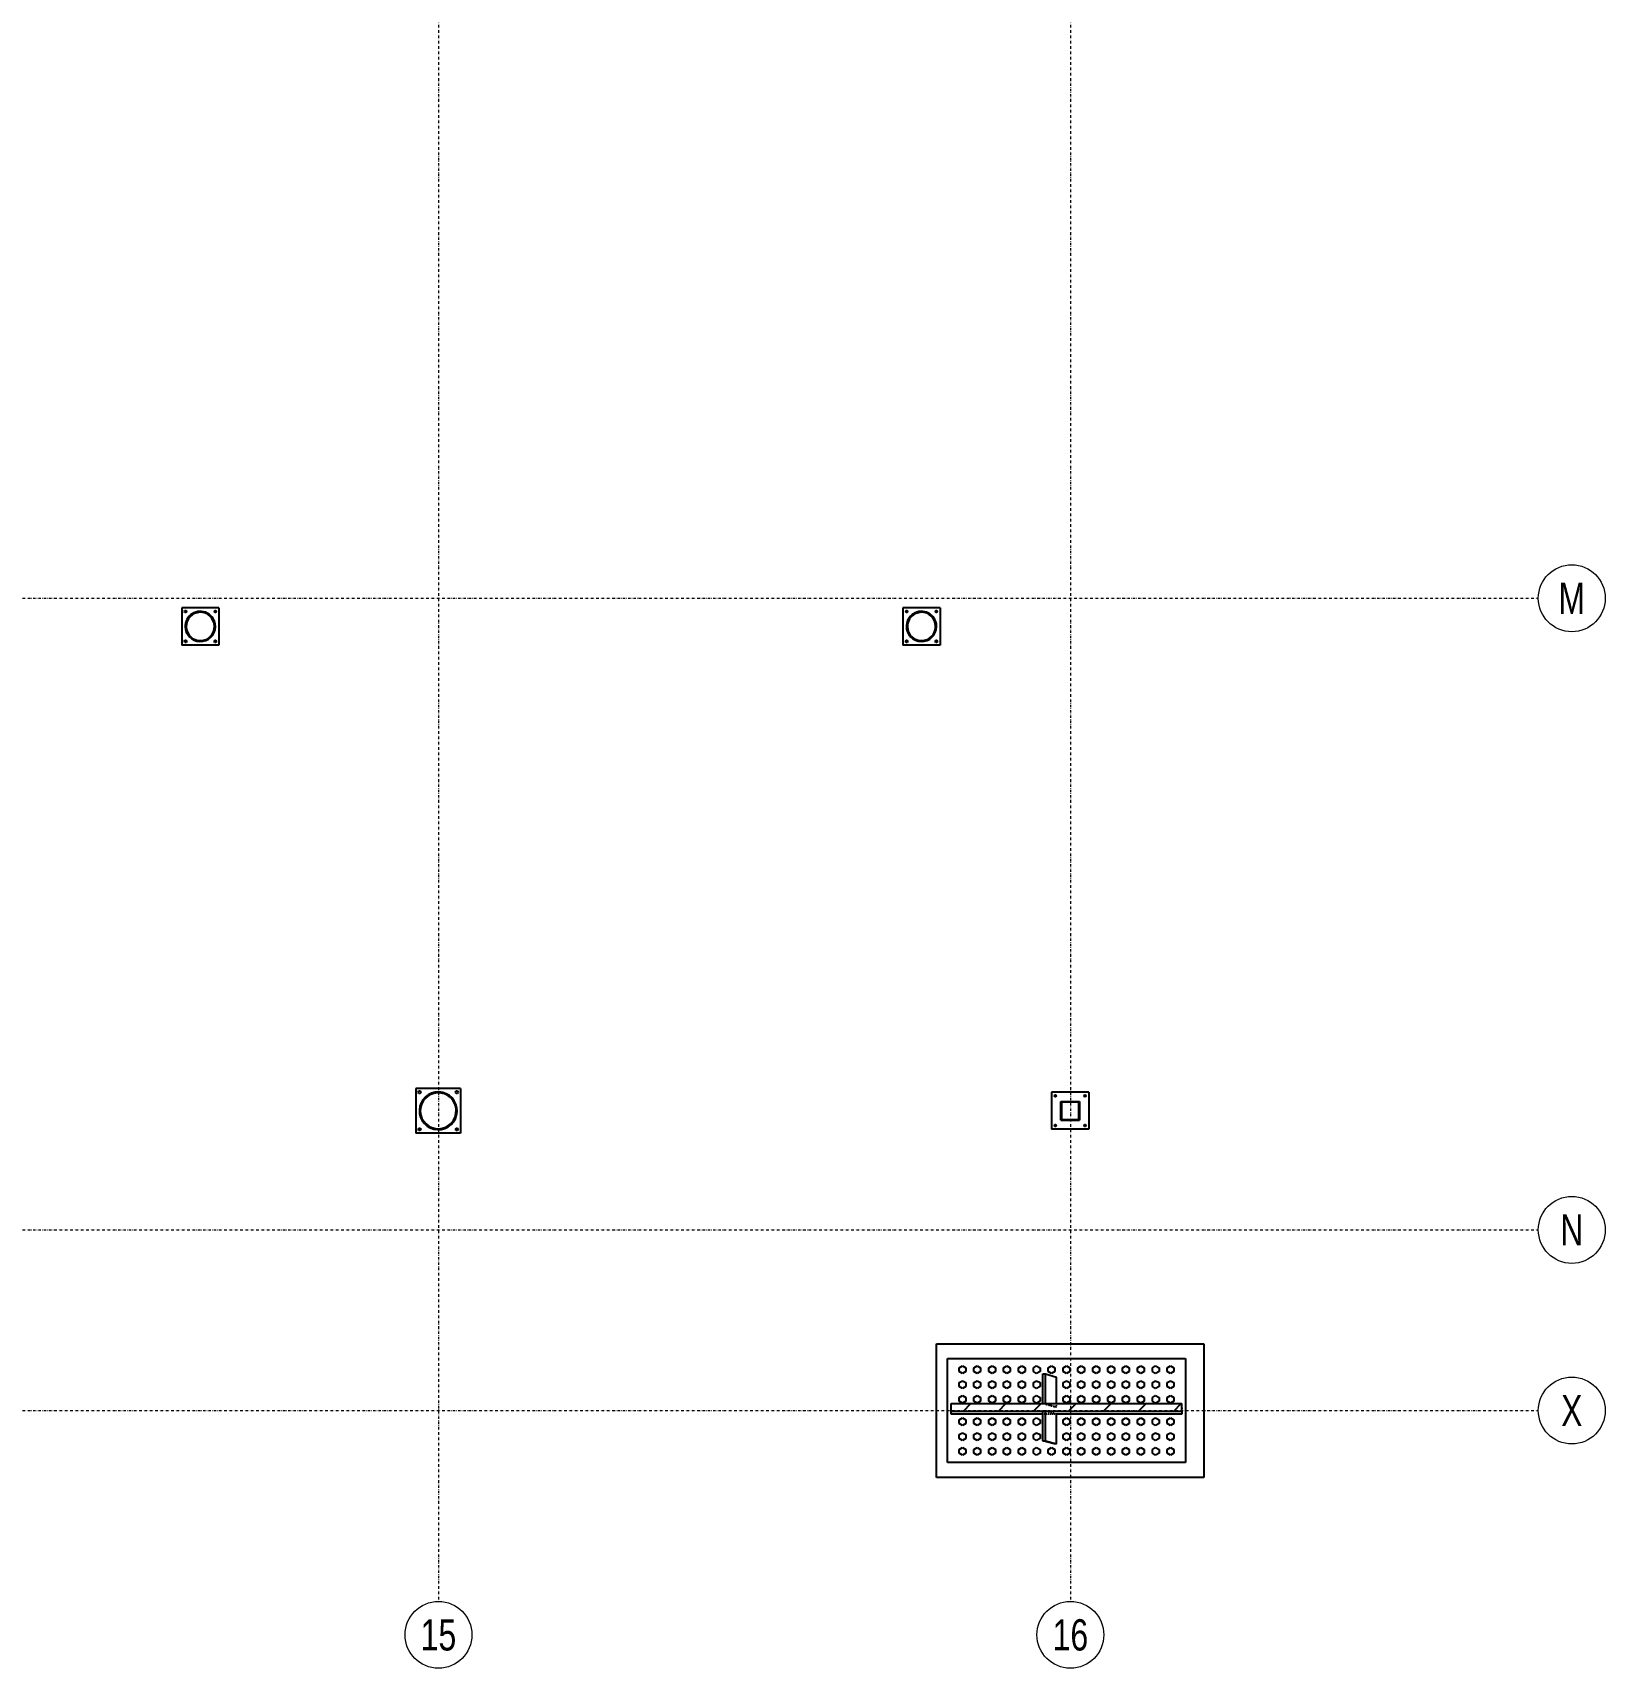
# Model space of a CAD drawing. Header units: millimetres. Extents: x 1541 to 289025, y -12015 to 47026.
# Drawn here: x 136702 to 138235, y -11969 to -10374 of the extents above; entities that cross this region are included whole.
import ezdxf
from ezdxf.enums import TextEntityAlignment as Align

# ---------------------------------------------------------------- set-up
doc = ezdxf.new("R2010")
doc.units = ezdxf.units.MM
doc.header["$LTSCALE"] = 0.1
for name, pattern in [('DASHDOTX2', [50.8, 25.4, -12.7, 0, -12.7]), ('DXK_LINE_DOT2', [3.9198, 1.9599, -1.9599]), ('Grid Line', [3.33375, 1.905, -0.47625, 0.47625, -0.47625])]:
    doc.linetypes.add(name, pattern=pattern)
doc.layers.get('0').update_dxf_attribs({"color": 255})
doc.layers.add('E_EJES', color=8, linetype='Continuous', lineweight=9)
doc.layers.add('E_EJES-1', color=8, linetype='Grid Line', lineweight=9)
doc.styles.add('Swis721 LtCn BT_1', font='swisscl.ttf', dxfattribs={"height": 0.42})

# ---------------------------------------------------------------- blocks, each defined once
blk = doc.blocks.new('Grid - CNI_NOMBRE EJES-372759-_26_00m_LOC COLUMNAS Y MUROS PISO 7')
at = {"layer": 'E_EJES'}
blk.add_circle((0, 0), 0.003, dxfattribs=at)

msp = doc.modelspace()

# ---------------------------------------------------------------- hatches: boundary and pattern name
at = {"linetype": 'Continuous'}
h = msp.add_hatch(color=96, dxfattribs=at)
h.paths.add_polyline_path([(136879.7, -10952.7), (136879.5, -10950.1), (136878.8, -10947.7), (136877.8, -10945.3), (136876.3, -10943.2), (136874.5, -10941.4), (136872.4, -10940), (136870.1, -10938.9), (136867.6, -10938.2), (136865, -10938), (136862.5, -10938.2), (136860, -10938.9), (136857.7, -10940), (136855.6, -10941.4), (136853.7, -10943.2), (136852.3, -10945.3), (136851.2, -10947.7), (136850.5, -10950.1), (136850.3, -10952.7), (136850.5, -10955.3), (136851.2, -10957.7), (136852.3, -10960.1), (136853.7, -10962.2), (136855.6, -10964), (136857.7, -10965.4), (136860, -10966.5), (136862.5, -10967.2), (136865, -10967.4), (136867.6, -10967.2), (136870.1, -10966.5), (136872.4, -10965.4), (136874.5, -10964), (136876.3, -10962.2), (136877.8, -10960.1), (136878.8, -10957.7), (136879.5, -10955.3)])
h.paths.add_polyline_path([(136878, -10957.4), (136877, -10959.6), (136875.6, -10961.6), (136873.9, -10963.3), (136871.9, -10964.7), (136869.8, -10965.7), (136867.4, -10966.3), (136865, -10966.5), (136862.6, -10966.3), (136860.3, -10965.7), (136858.1, -10964.7), (136856.1, -10963.3), (136854.4, -10961.6), (136853, -10959.6), (136852, -10957.4), (136851.4, -10955.1), (136851.2, -10952.7), (136851.4, -10950.3), (136852, -10948), (136853, -10945.8), (136854.4, -10943.8), (136856.1, -10942.1), (136858.1, -10940.7), (136860.3, -10939.7), (136862.6, -10939.1), (136865, -10938.9), (136867.4, -10939.1), (136869.8, -10939.7), (136871.9, -10940.7), (136873.9, -10942.1), (136875.6, -10943.8), (136877, -10945.8), (136878, -10948), (136878.7, -10950.3), (136878.9, -10952.7), (136878.7, -10955.1)])
h = msp.add_hatch(color=96, dxfattribs=at)
h.paths.add_polyline_path([(137582.9, -10952.7), (137582.7, -10950.1), (137582, -10947.7), (137580.9, -10945.3), (137579.4, -10943.2), (137577.6, -10941.4), (137575.5, -10940), (137573.2, -10938.9), (137570.7, -10938.2), (137568.2, -10938), (137565.6, -10938.2), (137563.1, -10938.9), (137560.8, -10940), (137558.7, -10941.4), (137556.9, -10943.2), (137555.4, -10945.3), (137554.3, -10947.7), (137553.7, -10950.1), (137553.5, -10952.7), (137553.7, -10955.3), (137554.3, -10957.7), (137555.4, -10960.1), (137556.9, -10962.2), (137558.7, -10964), (137560.8, -10965.4), (137563.1, -10966.5), (137565.6, -10967.2), (137568.2, -10967.4), (137570.7, -10967.2), (137573.2, -10966.5), (137575.5, -10965.4), (137577.6, -10964), (137579.4, -10962.2), (137580.9, -10960.1), (137582, -10957.7), (137582.7, -10955.3)])
h.paths.add_polyline_path([(137581.2, -10957.4), (137580.2, -10959.6), (137578.8, -10961.6), (137577.1, -10963.3), (137575.1, -10964.7), (137572.9, -10965.7), (137570.6, -10966.3), (137568.2, -10966.5), (137565.8, -10966.3), (137563.4, -10965.7), (137561.2, -10964.7), (137559.3, -10963.3), (137557.6, -10961.6), (137556.2, -10959.6), (137555.2, -10957.4), (137554.5, -10955.1), (137554.3, -10952.7), (137554.5, -10950.3), (137555.2, -10948), (137556.2, -10945.8), (137557.6, -10943.8), (137559.3, -10942.1), (137561.2, -10940.7), (137563.4, -10939.7), (137565.8, -10939.1), (137568.2, -10938.9), (137570.6, -10939.1), (137572.9, -10939.7), (137575.1, -10940.7), (137577.1, -10942.1), (137578.8, -10943.8), (137580.2, -10945.8), (137581.2, -10948), (137581.8, -10950.3), (137582, -10952.7), (137581.8, -10955.1)])
h = msp.add_hatch(color=96, dxfattribs=at)
h.paths.add_polyline_path([(137115.4, -11425.1), (137115.2, -11422.2), (137114.5, -11419.4), (137113.4, -11416.8), (137111.9, -11414.3), (137110, -11412.1), (137107.8, -11410.2), (137105.3, -11408.7), (137102.7, -11407.6), (137099.9, -11406.9), (137097, -11406.7), (137094.1, -11406.9), (137091.3, -11407.6), (137088.6, -11408.7), (137086.2, -11410.2), (137084, -11412.1), (137082.1, -11414.3), (137080.6, -11416.8), (137079.5, -11419.4), (137078.8, -11422.2), (137078.6, -11425.1), (137078.8, -11428), (137079.5, -11430.8), (137080.6, -11433.5), (137082.1, -11435.9), (137084, -11438.1), (137086.2, -11440), (137088.6, -11441.5), (137091.3, -11442.6), (137094.1, -11443.3), (137097, -11443.5), (137099.9, -11443.3), (137102.7, -11442.6), (137105.3, -11441.5), (137107.8, -11440), (137110, -11438.1), (137111.9, -11435.9), (137113.4, -11433.5), (137114.5, -11430.8), (137115.2, -11428)])
h.paths.add_polyline_path([(137113.7, -11430.5), (137112.6, -11433.1), (137111.2, -11435.4), (137109.4, -11437.5), (137107.3, -11439.3), (137105, -11440.8), (137102.4, -11441.8), (137099.7, -11442.4), (137097, -11442.7), (137094.2, -11442.4), (137091.6, -11441.8), (137089, -11440.8), (137086.7, -11439.3), (137084.6, -11437.5), (137082.8, -11435.4), (137081.4, -11433.1), (137080.3, -11430.5), (137079.7, -11427.9), (137079.4, -11425.1), (137079.7, -11422.4), (137080.3, -11419.7), (137081.4, -11417.2), (137082.8, -11414.8), (137084.6, -11412.7), (137086.7, -11410.9), (137089, -11409.5), (137091.6, -11408.4), (137094.2, -11407.8), (137097, -11407.6), (137099.7, -11407.8), (137102.4, -11408.4), (137105, -11409.5), (137107.3, -11410.9), (137109.4, -11412.7), (137111.2, -11414.8), (137112.6, -11417.2), (137113.7, -11419.7), (137114.3, -11422.4), (137114.5, -11425.1), (137114.3, -11427.9)])
h = msp.add_hatch(dxfattribs=at)
h.set_pattern_fill('', scale=7.611392, style=0, pattern_type=0)
h.set_pattern_definition([(45, (137704.09, -11416.054), (-17.088, 17.088), [])])
h.paths.add_polyline_path([(137722.2, -11416.1), (137704.1, -11416.1), (137704.1, -11434.2), (137722.2, -11434.2)])
h.paths.add_polyline_path([(137704.7, -11433.6), (137704.7, -11416.6), (137721.6, -11416.6), (137721.6, -11433.6)])
h = msp.add_hatch(dxfattribs=at)
h.set_pattern_fill('', scale=7.611392, style=0, pattern_type=0)
h.set_pattern_definition([(45, (137821.426, -11710.71), (-17.088, 17.088), [])])
h.paths.add_polyline_path([(137821.9, -11715.9), (137821.4, -11710.7), (137597.2, -11710.7), (137597.2, -11718), (137821.9, -11718)])

# ---------------------------------------------------------------- linework, layer by layer
at = {"color": 2, "linetype": 'Continuous'}
for p, q in [((136883.1, -10934.6), (136846.9, -10934.6)), ((136846.9, -10934.6), (136846.9, -10970.8)), ((136883.1, -10934.6), (136883.1, -10970.8)), ((137586.3, -10934.6), (137550, -10934.6)), ((137550, -10934.6), (137550, -10970.8)), ((137586.3, -10934.6), (137586.3, -10970.8)), ((136883.1, -10970.8), (136846.9, -10970.8)), ((137586.3, -10970.8), (137550, -10970.8)), ((137118.7, -11403.4), (137075.2, -11403.4)), ((137075.2, -11403.4), (137075.2, -11446.9)), ((137118.7, -11403.4), (137118.7, -11446.9)), ((137731.3, -11407), (137695, -11407)), ((137695, -11407), (137695, -11443.2)), ((137704.1, -11434.2), (137704.1, -11416.1)), ((137704.1, -11416.1), (137722.2, -11416.1)), ((137721.6, -11416.6), (137704.7, -11416.6)), ((137704.7, -11416.6), (137704.7, -11433.6)), ((137721.6, -11433.6), (137721.6, -11416.6)), ((137722.2, -11416.1), (137722.2, -11434.2)), ((137731.3, -11407), (137731.3, -11443.2)), ((137704.1, -11434.2), (137722.2, -11434.2)), ((137704.7, -11433.6), (137721.6, -11433.6)), ((137118.7, -11446.9), (137075.2, -11446.9)), ((137731.3, -11443.2), (137695, -11443.2)), ((137582.7, -11652.3), (137843.6, -11652.3)), ((137582.7, -11782.7), (137582.7, -11652.3)), ((137843.6, -11652.3), (137843.6, -11782.7)), ((137593.6, -11768.2), (137593.6, -11666.8)), ((137593.6, -11666.8), (137825.5, -11666.8)), ((137825.5, -11666.8), (137825.5, -11768.2)), ((137686.6, -11710.7), (137686.6, -11681.6)), ((137686.6, -11681.6), (137689.1, -11681.7)), ((137689.1, -11681.7), (137699.8, -11684.9)), ((137689.1, -11710.8), (137689.1, -11681.7)), ((137699.8, -11710.7), (137699.8, -11684.9)), ((137597.2, -11718), (137597.2, -11710.7)), ((137597.2, -11710.7), (137821.4, -11710.7)), ((137597.2, -11721.1), (137597.2, -11718)), ((137597.2, -11718), (137821.9, -11718)), ((137686.6, -11721.1), (137597.2, -11721.1)), ((137686.6, -11710.7), (137689.1, -11710.8)), ((137686.6, -11746.9), (137686.6, -11717.8)), ((137686.6, -11717.8), (137689.1, -11717.8)), ((137689.1, -11746.9), (137689.1, -11717.8)), ((137821.9, -11721.1), (137699.8, -11721.1)), ((137699.8, -11750.1), (137699.8, -11721.1)), ((137821.4, -11710.7), (137821.9, -11710.7)), ((137821.4, -11710.7), (137821.9, -11715.9)), ((137821.9, -11715.9), (137821.9, -11710.7)), ((137821.9, -11718), (137821.9, -11715.9)), ((137821.9, -11718), (137821.9, -11721.1)), ((137697.5, -11750.1), (137686.6, -11746.9)), ((137686.6, -11746.9), (137689.1, -11746.9)), ((137689.1, -11746.9), (137699.8, -11750.1)), ((137699.8, -11750.1), (137697.5, -11750.1)), ((137825.5, -11768.2), (137593.6, -11768.2)), ((137843.6, -11782.7), (137582.7, -11782.7))]:
    msp.add_line(p, q, dxfattribs=at)
at = {"color": 7, "linetype": 'Continuous'}
for p, q in [((136849.4, -10938.2), (136850, -10937.2)), ((136850, -10939.2), (136849.4, -10938.2)), ((136850, -10937.2), (136851.1, -10937.2)), ((136851.1, -10939.2), (136850, -10939.2)), ((136851.1, -10937.2), (136851.7, -10938.2)), ((136851.7, -10938.2), (136851.1, -10939.2)), ((136878.4, -10938.2), (136879, -10937.2)), ((136879, -10939.2), (136878.4, -10938.2)), ((136879, -10937.2), (136880.1, -10937.2)), ((136880.1, -10939.2), (136879, -10939.2)), ((136880.1, -10937.2), (136880.6, -10938.2)), ((136880.6, -10938.2), (136880.1, -10939.2)), ((137552.5, -10938.2), (137553.1, -10937.2)), ((137553.1, -10939.2), (137552.5, -10938.2)), ((137553.1, -10937.2), (137554.2, -10937.2)), ((137554.2, -10939.2), (137553.1, -10939.2)), ((137554.2, -10937.2), (137554.8, -10938.2)), ((137554.8, -10938.2), (137554.2, -10939.2)), ((137581.5, -10938.2), (137582.1, -10937.2)), ((137582.1, -10939.2), (137581.5, -10938.2)), ((137582.1, -10937.2), (137583.2, -10937.2)), ((137583.2, -10939.2), (137582.1, -10939.2)), ((137583.2, -10937.2), (137583.8, -10938.2)), ((137583.8, -10938.2), (137583.2, -10939.2)), ((136849.4, -10967.2), (136850, -10966.2)), ((136850, -10968.2), (136849.4, -10967.2)), ((136850, -10966.2), (136851.1, -10966.2)), ((136851.1, -10968.2), (136850, -10968.2)), ((136851.1, -10966.2), (136851.7, -10967.2)), ((136851.7, -10967.2), (136851.1, -10968.2)), ((136878.4, -10967.2), (136879, -10966.2)), ((136879, -10968.2), (136878.4, -10967.2)), ((136879, -10966.2), (136880.1, -10966.2)), ((136880.1, -10968.2), (136879, -10968.2)), ((136880.1, -10966.2), (136880.6, -10967.2)), ((136880.6, -10967.2), (136880.1, -10968.2)), ((137552.5, -10967.2), (137553.1, -10966.2)), ((137553.1, -10968.2), (137552.5, -10967.2)), ((137553.1, -10966.2), (137554.2, -10966.2)), ((137554.2, -10968.2), (137553.1, -10968.2)), ((137554.2, -10966.2), (137554.8, -10967.2)), ((137554.8, -10967.2), (137554.2, -10968.2)), ((137581.5, -10967.2), (137582.1, -10966.2)), ((137582.1, -10968.2), (137581.5, -10967.2)), ((137582.1, -10966.2), (137583.2, -10966.2)), ((137583.2, -10968.2), (137582.1, -10968.2)), ((137583.2, -10966.2), (137583.8, -10967.2)), ((137583.8, -10967.2), (137583.2, -10968.2)), ((137077.5, -11407), (137078.2, -11405.8)), ((137078.2, -11405.8), (137079.5, -11405.8)), ((137079.5, -11405.8), (137080.2, -11407)), ((137113.8, -11407), (137114.4, -11405.8)), ((137114.4, -11405.8), (137115.8, -11405.8)), ((137115.8, -11405.8), (137116.5, -11407)), ((137078.2, -11408.2), (137077.5, -11407)), ((137079.5, -11408.2), (137078.2, -11408.2)), ((137080.2, -11407), (137079.5, -11408.2)), ((137114.4, -11408.2), (137113.8, -11407)), ((137115.8, -11408.2), (137114.4, -11408.2)), ((137116.5, -11407), (137115.8, -11408.2)), ((137697.5, -11410.6), (137698.1, -11409.6)), ((137698.1, -11411.6), (137697.5, -11410.6)), ((137698.1, -11409.6), (137699.2, -11409.6)), ((137699.2, -11411.6), (137698.1, -11411.6)), ((137699.2, -11409.6), (137699.8, -11410.6)), ((137699.8, -11410.6), (137699.2, -11411.6)), ((137726.5, -11410.6), (137727.1, -11409.6)), ((137727.1, -11411.6), (137726.5, -11410.6)), ((137727.1, -11409.6), (137728.2, -11409.6)), ((137728.2, -11411.6), (137727.1, -11411.6)), ((137728.2, -11409.6), (137728.8, -11410.6)), ((137728.8, -11410.6), (137728.2, -11411.6)), ((137077.5, -11443.2), (137078.2, -11442.1)), ((137078.2, -11444.4), (137077.5, -11443.2)), ((137078.2, -11442.1), (137079.5, -11442.1)), ((137079.5, -11444.4), (137078.2, -11444.4)), ((137079.5, -11442.1), (137080.2, -11443.2)), ((137080.2, -11443.2), (137079.5, -11444.4)), ((137113.8, -11443.2), (137114.4, -11442.1)), ((137114.4, -11444.4), (137113.8, -11443.2)), ((137114.4, -11442.1), (137115.8, -11442.1)), ((137115.8, -11444.4), (137114.4, -11444.4)), ((137115.8, -11442.1), (137116.5, -11443.2)), ((137116.5, -11443.2), (137115.8, -11444.4)), ((137697.5, -11439.6), (137698.1, -11438.6)), ((137698.1, -11440.6), (137697.5, -11439.6)), ((137698.1, -11438.6), (137699.2, -11438.6)), ((137699.2, -11440.6), (137698.1, -11440.6)), ((137699.2, -11438.6), (137699.8, -11439.6)), ((137699.8, -11439.6), (137699.2, -11440.6)), ((137726.5, -11439.6), (137727.1, -11438.6)), ((137727.1, -11440.6), (137726.5, -11439.6)), ((137727.1, -11438.6), (137728.2, -11438.6)), ((137728.2, -11440.6), (137727.1, -11440.6)), ((137728.2, -11438.6), (137728.8, -11439.6)), ((137728.8, -11439.6), (137728.2, -11440.6)), ((137604.8, -11675.7), (137608.1, -11673.9)), ((137604.8, -11679.5), (137604.8, -11675.7)), ((137608.1, -11673.9), (137611.3, -11675.7)), ((137611.3, -11675.7), (137611.3, -11679.5)), ((137619.3, -11675.7), (137622.6, -11673.9)), ((137619.3, -11679.5), (137619.3, -11675.7)), ((137622.6, -11673.9), (137625.8, -11675.7)), ((137625.8, -11675.7), (137625.8, -11679.5)), ((137633.8, -11675.7), (137637.1, -11673.9)), ((137633.8, -11679.5), (137633.8, -11675.7)), ((137637.1, -11673.9), (137640.3, -11675.7)), ((137640.3, -11675.7), (137640.3, -11679.5)), ((137648.3, -11675.7), (137651.5, -11673.9)), ((137648.3, -11679.5), (137648.3, -11675.7)), ((137651.5, -11673.9), (137654.8, -11675.7)), ((137654.8, -11675.7), (137654.8, -11679.5)), ((137662.8, -11675.7), (137666, -11673.9)), ((137662.8, -11679.5), (137662.8, -11675.7)), ((137666, -11673.9), (137669.3, -11675.7)), ((137669.3, -11675.7), (137669.3, -11679.5)), ((137677.3, -11675.7), (137680.5, -11673.9)), ((137677.3, -11679.5), (137677.3, -11675.7)), ((137680.5, -11673.9), (137683.8, -11675.7)), ((137683.8, -11675.7), (137683.8, -11679.5)), ((137691.8, -11675.7), (137695, -11673.9)), ((137691.8, -11679.5), (137691.8, -11675.7)), ((137695, -11673.9), (137698.3, -11675.7)), ((137698.3, -11675.7), (137698.3, -11679.5)), ((137706.3, -11675.7), (137709.5, -11673.9)), ((137706.3, -11679.5), (137706.3, -11675.7)), ((137709.5, -11673.9), (137712.8, -11675.7)), ((137712.8, -11675.7), (137712.8, -11679.5)), ((137720.8, -11675.7), (137724, -11673.9)), ((137720.8, -11679.5), (137720.8, -11675.7)), ((137724, -11673.9), (137727.3, -11675.7)), ((137727.3, -11675.7), (137727.3, -11679.5)), ((137735.3, -11675.7), (137738.5, -11673.9)), ((137735.3, -11679.5), (137735.3, -11675.7)), ((137738.5, -11673.9), (137741.8, -11675.7)), ((137741.8, -11675.7), (137741.8, -11679.5)), ((137749.8, -11675.7), (137753, -11673.9)), ((137749.8, -11679.5), (137749.8, -11675.7)), ((137753, -11673.9), (137756.3, -11675.7)), ((137756.3, -11675.7), (137756.3, -11679.5)), ((137764.3, -11675.7), (137767.5, -11673.9)), ((137764.3, -11679.5), (137764.3, -11675.7)), ((137767.5, -11673.9), (137770.8, -11675.7)), ((137770.8, -11675.7), (137770.8, -11679.5)), ((137778.8, -11675.7), (137782, -11673.9)), ((137778.8, -11679.5), (137778.8, -11675.7)), ((137782, -11673.9), (137785.3, -11675.7)), ((137785.3, -11675.7), (137785.3, -11679.5)), ((137793.3, -11675.7), (137796.5, -11673.9)), ((137793.3, -11679.5), (137793.3, -11675.7)), ((137796.5, -11673.9), (137799.8, -11675.7)), ((137799.8, -11675.7), (137799.8, -11679.5)), ((137807.8, -11675.7), (137811, -11673.9)), ((137807.8, -11679.5), (137807.8, -11675.7)), ((137811, -11673.9), (137814.3, -11675.7)), ((137814.3, -11675.7), (137814.3, -11679.5)), ((137608.1, -11681.4), (137604.8, -11679.5)), ((137604.8, -11690.2), (137608.1, -11688.4)), ((137604.8, -11694), (137604.8, -11690.2)), ((137611.3, -11679.5), (137608.1, -11681.4)), ((137608.1, -11688.4), (137611.3, -11690.2)), ((137611.3, -11690.2), (137611.3, -11694)), ((137622.6, -11681.4), (137619.3, -11679.5)), ((137619.3, -11690.2), (137622.6, -11688.4)), ((137619.3, -11694), (137619.3, -11690.2)), ((137625.8, -11679.5), (137622.6, -11681.4)), ((137622.6, -11688.4), (137625.8, -11690.2)), ((137625.8, -11690.2), (137625.8, -11694)), ((137637.1, -11681.4), (137633.8, -11679.5)), ((137633.8, -11690.2), (137637.1, -11688.4)), ((137633.8, -11694), (137633.8, -11690.2)), ((137640.3, -11679.5), (137637.1, -11681.4)), ((137637.1, -11688.4), (137640.3, -11690.2)), ((137640.3, -11690.2), (137640.3, -11694)), ((137651.5, -11681.4), (137648.3, -11679.5)), ((137648.3, -11690.2), (137651.5, -11688.4)), ((137648.3, -11694), (137648.3, -11690.2)), ((137654.8, -11679.5), (137651.5, -11681.4)), ((137651.5, -11688.4), (137654.8, -11690.2)), ((137654.8, -11690.2), (137654.8, -11694)), ((137666, -11681.4), (137662.8, -11679.5)), ((137662.8, -11690.2), (137666, -11688.4)), ((137662.8, -11694), (137662.8, -11690.2)), ((137669.3, -11679.5), (137666, -11681.4)), ((137666, -11688.4), (137669.3, -11690.2)), ((137669.3, -11690.2), (137669.3, -11694)), ((137680.5, -11681.4), (137677.3, -11679.5)), ((137677.3, -11690.2), (137680.5, -11688.4)), ((137677.3, -11694), (137677.3, -11690.2)), ((137683.8, -11679.5), (137680.5, -11681.4)), ((137680.5, -11688.4), (137683.8, -11690.2)), ((137683.8, -11690.2), (137683.8, -11694)), ((137695, -11681.4), (137691.8, -11679.5)), ((137698.3, -11679.5), (137695, -11681.4)), ((137709.5, -11681.4), (137706.3, -11679.5)), ((137706.3, -11690.2), (137709.5, -11688.4)), ((137706.3, -11694), (137706.3, -11690.2)), ((137712.8, -11679.5), (137709.5, -11681.4)), ((137709.5, -11688.4), (137712.8, -11690.2)), ((137712.8, -11690.2), (137712.8, -11694)), ((137724, -11681.4), (137720.8, -11679.5)), ((137720.8, -11690.2), (137724, -11688.4)), ((137720.8, -11694), (137720.8, -11690.2)), ((137727.3, -11679.5), (137724, -11681.4)), ((137724, -11688.4), (137727.3, -11690.2)), ((137727.3, -11690.2), (137727.3, -11694)), ((137738.5, -11681.4), (137735.3, -11679.5)), ((137735.3, -11690.2), (137738.5, -11688.4)), ((137735.3, -11694), (137735.3, -11690.2)), ((137741.8, -11679.5), (137738.5, -11681.4)), ((137738.5, -11688.4), (137741.8, -11690.2)), ((137741.8, -11690.2), (137741.8, -11694)), ((137753, -11681.4), (137749.8, -11679.5)), ((137749.8, -11690.2), (137753, -11688.4)), ((137749.8, -11694), (137749.8, -11690.2)), ((137756.3, -11679.5), (137753, -11681.4)), ((137753, -11688.4), (137756.3, -11690.2)), ((137756.3, -11690.2), (137756.3, -11694)), ((137767.5, -11681.4), (137764.3, -11679.5)), ((137764.3, -11690.2), (137767.5, -11688.4)), ((137764.3, -11694), (137764.3, -11690.2)), ((137770.8, -11679.5), (137767.5, -11681.4)), ((137767.5, -11688.4), (137770.8, -11690.2)), ((137770.8, -11690.2), (137770.8, -11694)), ((137782, -11681.4), (137778.8, -11679.5)), ((137778.8, -11690.2), (137782, -11688.4)), ((137778.8, -11694), (137778.8, -11690.2)), ((137785.3, -11679.5), (137782, -11681.4)), ((137782, -11688.4), (137785.3, -11690.2)), ((137785.3, -11690.2), (137785.3, -11694)), ((137796.5, -11681.4), (137793.3, -11679.5)), ((137793.3, -11690.2), (137796.5, -11688.4)), ((137793.3, -11694), (137793.3, -11690.2)), ((137799.8, -11679.5), (137796.5, -11681.4)), ((137796.5, -11688.4), (137799.8, -11690.2)), ((137799.8, -11690.2), (137799.8, -11694)), ((137811, -11681.4), (137807.8, -11679.5)), ((137807.8, -11690.2), (137811, -11688.4)), ((137807.8, -11694), (137807.8, -11690.2)), ((137814.3, -11679.5), (137811, -11681.4)), ((137811, -11688.4), (137814.3, -11690.2)), ((137814.3, -11690.2), (137814.3, -11694)), ((137608.1, -11695.9), (137604.8, -11694)), ((137604.8, -11704.7), (137608.1, -11702.9)), ((137604.8, -11708.5), (137604.8, -11704.7)), ((137608.1, -11710.4), (137604.8, -11708.5)), ((137611.3, -11694), (137608.1, -11695.9)), ((137608.1, -11702.9), (137611.3, -11704.7)), ((137611.3, -11708.5), (137608.1, -11710.4)), ((137611.3, -11704.7), (137611.3, -11708.5)), ((137622.6, -11695.9), (137619.3, -11694)), ((137619.3, -11704.7), (137622.6, -11702.9)), ((137619.3, -11708.5), (137619.3, -11704.7)), ((137622.6, -11710.4), (137619.3, -11708.5)), ((137625.8, -11694), (137622.6, -11695.9)), ((137622.6, -11702.9), (137625.8, -11704.7)), ((137625.8, -11708.5), (137622.6, -11710.4)), ((137625.8, -11704.7), (137625.8, -11708.5)), ((137637.1, -11695.9), (137633.8, -11694)), ((137633.8, -11704.7), (137637.1, -11702.9)), ((137633.8, -11708.5), (137633.8, -11704.7)), ((137637.1, -11710.4), (137633.8, -11708.5)), ((137640.3, -11694), (137637.1, -11695.9)), ((137637.1, -11702.9), (137640.3, -11704.7)), ((137640.3, -11708.5), (137637.1, -11710.4)), ((137640.3, -11704.7), (137640.3, -11708.5)), ((137651.5, -11695.9), (137648.3, -11694)), ((137648.3, -11704.7), (137651.5, -11702.9)), ((137648.3, -11708.5), (137648.3, -11704.7)), ((137651.5, -11710.4), (137648.3, -11708.5)), ((137654.8, -11694), (137651.5, -11695.9)), ((137651.5, -11702.9), (137654.8, -11704.7)), ((137654.8, -11708.5), (137651.5, -11710.4)), ((137654.8, -11704.7), (137654.8, -11708.5)), ((137666, -11695.9), (137662.8, -11694)), ((137662.8, -11704.7), (137666, -11702.9)), ((137662.8, -11708.5), (137662.8, -11704.7)), ((137666, -11710.4), (137662.8, -11708.5)), ((137669.3, -11694), (137666, -11695.9)), ((137666, -11702.9), (137669.3, -11704.7)), ((137669.3, -11708.5), (137666, -11710.4)), ((137669.3, -11704.7), (137669.3, -11708.5)), ((137680.5, -11695.9), (137677.3, -11694)), ((137677.3, -11704.7), (137680.5, -11702.9)), ((137677.3, -11708.5), (137677.3, -11704.7)), ((137680.5, -11710.4), (137677.3, -11708.5)), ((137683.8, -11694), (137680.5, -11695.9)), ((137680.5, -11702.9), (137683.8, -11704.7)), ((137683.8, -11708.5), (137680.5, -11710.4)), ((137683.8, -11704.7), (137683.8, -11708.5)), ((137709.5, -11695.9), (137706.3, -11694)), ((137706.3, -11704.7), (137709.5, -11702.9)), ((137706.3, -11708.5), (137706.3, -11704.7)), ((137709.5, -11710.4), (137706.3, -11708.5)), ((137712.8, -11694), (137709.5, -11695.9)), ((137709.5, -11702.9), (137712.8, -11704.7)), ((137712.8, -11708.5), (137709.5, -11710.4)), ((137712.8, -11704.7), (137712.8, -11708.5)), ((137724, -11695.9), (137720.8, -11694)), ((137720.8, -11704.7), (137724, -11702.9)), ((137720.8, -11708.5), (137720.8, -11704.7)), ((137724, -11710.4), (137720.8, -11708.5)), ((137727.3, -11694), (137724, -11695.9)), ((137724, -11702.9), (137727.3, -11704.7)), ((137727.3, -11708.5), (137724, -11710.4)), ((137727.3, -11704.7), (137727.3, -11708.5)), ((137738.5, -11695.9), (137735.3, -11694)), ((137735.3, -11704.7), (137738.5, -11702.9)), ((137735.3, -11708.5), (137735.3, -11704.7)), ((137738.5, -11710.4), (137735.3, -11708.5)), ((137741.8, -11694), (137738.5, -11695.9)), ((137738.5, -11702.9), (137741.8, -11704.7)), ((137741.8, -11708.5), (137738.5, -11710.4)), ((137741.8, -11704.7), (137741.8, -11708.5)), ((137753, -11695.9), (137749.8, -11694)), ((137749.8, -11704.7), (137753, -11702.9)), ((137749.8, -11708.5), (137749.8, -11704.7)), ((137753, -11710.4), (137749.8, -11708.5)), ((137756.3, -11694), (137753, -11695.9)), ((137753, -11702.9), (137756.3, -11704.7)), ((137756.3, -11708.5), (137753, -11710.4)), ((137756.3, -11704.7), (137756.3, -11708.5)), ((137767.5, -11695.9), (137764.3, -11694)), ((137764.3, -11704.7), (137767.5, -11702.9)), ((137764.3, -11708.5), (137764.3, -11704.7)), ((137767.5, -11710.4), (137764.3, -11708.5)), ((137770.8, -11694), (137767.5, -11695.9)), ((137767.5, -11702.9), (137770.8, -11704.7)), ((137770.8, -11708.5), (137767.5, -11710.4)), ((137770.8, -11704.7), (137770.8, -11708.5)), ((137782, -11695.9), (137778.8, -11694)), ((137778.8, -11704.7), (137782, -11702.9)), ((137778.8, -11708.5), (137778.8, -11704.7)), ((137782, -11710.4), (137778.8, -11708.5)), ((137785.3, -11694), (137782, -11695.9)), ((137782, -11702.9), (137785.3, -11704.7)), ((137785.3, -11708.5), (137782, -11710.4)), ((137785.3, -11704.7), (137785.3, -11708.5)), ((137796.5, -11695.9), (137793.3, -11694)), ((137793.3, -11704.7), (137796.5, -11702.9)), ((137793.3, -11708.5), (137793.3, -11704.7)), ((137796.5, -11710.4), (137793.3, -11708.5)), ((137799.8, -11694), (137796.5, -11695.9)), ((137796.5, -11702.9), (137799.8, -11704.7)), ((137799.8, -11708.5), (137796.5, -11710.4)), ((137799.8, -11704.7), (137799.8, -11708.5)), ((137811, -11695.9), (137807.8, -11694)), ((137807.8, -11704.7), (137811, -11702.9)), ((137807.8, -11708.5), (137807.8, -11704.7)), ((137811, -11710.4), (137807.8, -11708.5)), ((137814.3, -11694), (137811, -11695.9)), ((137811, -11702.9), (137814.3, -11704.7)), ((137814.3, -11708.5), (137811, -11710.4)), ((137814.3, -11704.7), (137814.3, -11708.5)), ((137604.8, -11726.5), (137608.1, -11724.6)), ((137608.1, -11724.6), (137611.3, -11726.5)), ((137619.3, -11726.5), (137622.6, -11724.6)), ((137622.6, -11724.6), (137625.8, -11726.5)), ((137633.8, -11726.5), (137637.1, -11724.6)), ((137637.1, -11724.6), (137640.3, -11726.5)), ((137648.3, -11726.5), (137651.5, -11724.6)), ((137651.5, -11724.6), (137654.8, -11726.5)), ((137662.8, -11726.5), (137666, -11724.6)), ((137666, -11724.6), (137669.3, -11726.5)), ((137677.3, -11726.5), (137680.5, -11724.6)), ((137680.5, -11724.6), (137683.8, -11726.5)), ((137706.3, -11726.5), (137709.5, -11724.6)), ((137709.5, -11724.6), (137712.8, -11726.5)), ((137720.8, -11726.5), (137724, -11724.6)), ((137724, -11724.6), (137727.3, -11726.5)), ((137735.3, -11726.5), (137738.5, -11724.6)), ((137738.5, -11724.6), (137741.8, -11726.5)), ((137749.8, -11726.5), (137753, -11724.6)), ((137753, -11724.6), (137756.3, -11726.5)), ((137764.3, -11726.5), (137767.5, -11724.6)), ((137767.5, -11724.6), (137770.8, -11726.5)), ((137778.8, -11726.5), (137782, -11724.6)), ((137782, -11724.6), (137785.3, -11726.5)), ((137793.3, -11726.5), (137796.5, -11724.6)), ((137796.5, -11724.6), (137799.8, -11726.5)), ((137807.8, -11726.5), (137811, -11724.6)), ((137811, -11724.6), (137814.3, -11726.5)), ((137604.8, -11730.2), (137604.8, -11726.5)), ((137608.1, -11732.1), (137604.8, -11730.2)), ((137604.8, -11741), (137608.1, -11739.1)), ((137604.8, -11744.7), (137604.8, -11741)), ((137611.3, -11730.2), (137608.1, -11732.1)), ((137608.1, -11739.1), (137611.3, -11741)), ((137611.3, -11726.5), (137611.3, -11730.2)), ((137611.3, -11741), (137611.3, -11744.7)), ((137619.3, -11730.2), (137619.3, -11726.5)), ((137622.6, -11732.1), (137619.3, -11730.2)), ((137619.3, -11741), (137622.6, -11739.1)), ((137619.3, -11744.7), (137619.3, -11741)), ((137625.8, -11730.2), (137622.6, -11732.1)), ((137622.6, -11739.1), (137625.8, -11741)), ((137625.8, -11726.5), (137625.8, -11730.2)), ((137625.8, -11741), (137625.8, -11744.7)), ((137633.8, -11730.2), (137633.8, -11726.5)), ((137637.1, -11732.1), (137633.8, -11730.2)), ((137633.8, -11741), (137637.1, -11739.1)), ((137633.8, -11744.7), (137633.8, -11741)), ((137640.3, -11730.2), (137637.1, -11732.1)), ((137637.1, -11739.1), (137640.3, -11741)), ((137640.3, -11726.5), (137640.3, -11730.2)), ((137640.3, -11741), (137640.3, -11744.7)), ((137648.3, -11730.2), (137648.3, -11726.5)), ((137651.5, -11732.1), (137648.3, -11730.2)), ((137648.3, -11741), (137651.5, -11739.1)), ((137648.3, -11744.7), (137648.3, -11741)), ((137654.8, -11730.2), (137651.5, -11732.1)), ((137651.5, -11739.1), (137654.8, -11741)), ((137654.8, -11726.5), (137654.8, -11730.2)), ((137654.8, -11741), (137654.8, -11744.7)), ((137662.8, -11730.2), (137662.8, -11726.5)), ((137666, -11732.1), (137662.8, -11730.2)), ((137662.8, -11741), (137666, -11739.1)), ((137662.8, -11744.7), (137662.8, -11741)), ((137669.3, -11730.2), (137666, -11732.1)), ((137666, -11739.1), (137669.3, -11741)), ((137669.3, -11726.5), (137669.3, -11730.2)), ((137669.3, -11741), (137669.3, -11744.7)), ((137677.3, -11730.2), (137677.3, -11726.5)), ((137680.5, -11732.1), (137677.3, -11730.2)), ((137677.3, -11741), (137680.5, -11739.1)), ((137677.3, -11744.7), (137677.3, -11741)), ((137683.8, -11730.2), (137680.5, -11732.1)), ((137680.5, -11739.1), (137683.8, -11741)), ((137683.8, -11726.5), (137683.8, -11730.2)), ((137683.8, -11741), (137683.8, -11744.7)), ((137706.3, -11730.2), (137706.3, -11726.5)), ((137709.5, -11732.1), (137706.3, -11730.2)), ((137706.3, -11741), (137709.5, -11739.1)), ((137706.3, -11744.7), (137706.3, -11741)), ((137712.8, -11730.2), (137709.5, -11732.1)), ((137709.5, -11739.1), (137712.8, -11741)), ((137712.8, -11726.5), (137712.8, -11730.2)), ((137712.8, -11741), (137712.8, -11744.7)), ((137720.8, -11730.2), (137720.8, -11726.5)), ((137724, -11732.1), (137720.8, -11730.2)), ((137720.8, -11741), (137724, -11739.1)), ((137720.8, -11744.7), (137720.8, -11741)), ((137727.3, -11730.2), (137724, -11732.1)), ((137724, -11739.1), (137727.3, -11741)), ((137727.3, -11726.5), (137727.3, -11730.2)), ((137727.3, -11741), (137727.3, -11744.7)), ((137735.3, -11730.2), (137735.3, -11726.5)), ((137738.5, -11732.1), (137735.3, -11730.2)), ((137735.3, -11741), (137738.5, -11739.1)), ((137735.3, -11744.7), (137735.3, -11741)), ((137741.8, -11730.2), (137738.5, -11732.1)), ((137738.5, -11739.1), (137741.8, -11741)), ((137741.8, -11726.5), (137741.8, -11730.2)), ((137741.8, -11741), (137741.8, -11744.7)), ((137749.8, -11730.2), (137749.8, -11726.5)), ((137753, -11732.1), (137749.8, -11730.2)), ((137749.8, -11741), (137753, -11739.1)), ((137749.8, -11744.7), (137749.8, -11741)), ((137756.3, -11730.2), (137753, -11732.1)), ((137753, -11739.1), (137756.3, -11741)), ((137756.3, -11726.5), (137756.3, -11730.2)), ((137756.3, -11741), (137756.3, -11744.7)), ((137764.3, -11730.2), (137764.3, -11726.5)), ((137767.5, -11732.1), (137764.3, -11730.2)), ((137764.3, -11741), (137767.5, -11739.1)), ((137764.3, -11744.7), (137764.3, -11741)), ((137770.8, -11730.2), (137767.5, -11732.1)), ((137767.5, -11739.1), (137770.8, -11741)), ((137770.8, -11726.5), (137770.8, -11730.2)), ((137770.8, -11741), (137770.8, -11744.7)), ((137778.8, -11730.2), (137778.8, -11726.5)), ((137782, -11732.1), (137778.8, -11730.2)), ((137778.8, -11741), (137782, -11739.1)), ((137778.8, -11744.7), (137778.8, -11741)), ((137785.3, -11730.2), (137782, -11732.1)), ((137782, -11739.1), (137785.3, -11741)), ((137785.3, -11726.5), (137785.3, -11730.2)), ((137785.3, -11741), (137785.3, -11744.7)), ((137793.3, -11730.2), (137793.3, -11726.5)), ((137796.5, -11732.1), (137793.3, -11730.2)), ((137793.3, -11741), (137796.5, -11739.1)), ((137793.3, -11744.7), (137793.3, -11741)), ((137799.8, -11730.2), (137796.5, -11732.1)), ((137796.5, -11739.1), (137799.8, -11741)), ((137799.8, -11726.5), (137799.8, -11730.2)), ((137799.8, -11741), (137799.8, -11744.7)), ((137807.8, -11730.2), (137807.8, -11726.5)), ((137811, -11732.1), (137807.8, -11730.2)), ((137807.8, -11741), (137811, -11739.1)), ((137807.8, -11744.7), (137807.8, -11741)), ((137814.3, -11730.2), (137811, -11732.1)), ((137811, -11739.1), (137814.3, -11741)), ((137814.3, -11726.5), (137814.3, -11730.2)), ((137814.3, -11741), (137814.3, -11744.7)), ((137608.1, -11746.6), (137604.8, -11744.7)), ((137604.8, -11755.5), (137608.1, -11753.6)), ((137604.8, -11759.2), (137604.8, -11755.5)), ((137611.3, -11744.7), (137608.1, -11746.6)), ((137608.1, -11753.6), (137611.3, -11755.5)), ((137611.3, -11755.5), (137611.3, -11759.2)), ((137622.6, -11746.6), (137619.3, -11744.7)), ((137619.3, -11755.5), (137622.6, -11753.6)), ((137619.3, -11759.2), (137619.3, -11755.5)), ((137625.8, -11744.7), (137622.6, -11746.6)), ((137622.6, -11753.6), (137625.8, -11755.5)), ((137625.8, -11755.5), (137625.8, -11759.2)), ((137637.1, -11746.6), (137633.8, -11744.7)), ((137633.8, -11755.5), (137637.1, -11753.6)), ((137633.8, -11759.2), (137633.8, -11755.5)), ((137640.3, -11744.7), (137637.1, -11746.6)), ((137637.1, -11753.6), (137640.3, -11755.5)), ((137640.3, -11755.5), (137640.3, -11759.2)), ((137651.5, -11746.6), (137648.3, -11744.7)), ((137648.3, -11755.5), (137651.5, -11753.6)), ((137648.3, -11759.2), (137648.3, -11755.5)), ((137654.8, -11744.7), (137651.5, -11746.6)), ((137651.5, -11753.6), (137654.8, -11755.5)), ((137654.8, -11755.5), (137654.8, -11759.2)), ((137666, -11746.6), (137662.8, -11744.7)), ((137662.8, -11755.5), (137666, -11753.6)), ((137662.8, -11759.2), (137662.8, -11755.5)), ((137669.3, -11744.7), (137666, -11746.6)), ((137666, -11753.6), (137669.3, -11755.5)), ((137669.3, -11755.5), (137669.3, -11759.2)), ((137680.5, -11746.6), (137677.3, -11744.7)), ((137677.3, -11755.5), (137680.5, -11753.6)), ((137677.3, -11759.2), (137677.3, -11755.5)), ((137683.8, -11744.7), (137680.5, -11746.6)), ((137680.5, -11753.6), (137683.8, -11755.5)), ((137683.8, -11755.5), (137683.8, -11759.2)), ((137691.8, -11755.5), (137695, -11753.6)), ((137691.8, -11759.2), (137691.8, -11755.5)), ((137695, -11753.6), (137698.3, -11755.5)), ((137698.3, -11755.5), (137698.3, -11759.2)), ((137709.5, -11746.6), (137706.3, -11744.7)), ((137706.3, -11755.5), (137709.5, -11753.6)), ((137706.3, -11759.2), (137706.3, -11755.5)), ((137712.8, -11744.7), (137709.5, -11746.6)), ((137709.5, -11753.6), (137712.8, -11755.5)), ((137712.8, -11755.5), (137712.8, -11759.2)), ((137724, -11746.6), (137720.8, -11744.7)), ((137720.8, -11755.5), (137724, -11753.6)), ((137720.8, -11759.2), (137720.8, -11755.5)), ((137727.3, -11744.7), (137724, -11746.6)), ((137724, -11753.6), (137727.3, -11755.5)), ((137727.3, -11755.5), (137727.3, -11759.2)), ((137738.5, -11746.6), (137735.3, -11744.7)), ((137735.3, -11755.5), (137738.5, -11753.6)), ((137735.3, -11759.2), (137735.3, -11755.5)), ((137741.8, -11744.7), (137738.5, -11746.6)), ((137738.5, -11753.6), (137741.8, -11755.5)), ((137741.8, -11755.5), (137741.8, -11759.2)), ((137753, -11746.6), (137749.8, -11744.7)), ((137749.8, -11755.5), (137753, -11753.6)), ((137749.8, -11759.2), (137749.8, -11755.5)), ((137756.3, -11744.7), (137753, -11746.6)), ((137753, -11753.6), (137756.3, -11755.5)), ((137756.3, -11755.5), (137756.3, -11759.2)), ((137767.5, -11746.6), (137764.3, -11744.7)), ((137764.3, -11755.5), (137767.5, -11753.6)), ((137764.3, -11759.2), (137764.3, -11755.5)), ((137770.8, -11744.7), (137767.5, -11746.6)), ((137767.5, -11753.6), (137770.8, -11755.5)), ((137770.8, -11755.5), (137770.8, -11759.2)), ((137782, -11746.6), (137778.8, -11744.7)), ((137778.8, -11755.5), (137782, -11753.6)), ((137778.8, -11759.2), (137778.8, -11755.5)), ((137785.3, -11744.7), (137782, -11746.6)), ((137782, -11753.6), (137785.3, -11755.5)), ((137785.3, -11755.5), (137785.3, -11759.2)), ((137796.5, -11746.6), (137793.3, -11744.7)), ((137793.3, -11755.5), (137796.5, -11753.6)), ((137793.3, -11759.2), (137793.3, -11755.5)), ((137799.8, -11744.7), (137796.5, -11746.6)), ((137796.5, -11753.6), (137799.8, -11755.5)), ((137799.8, -11755.5), (137799.8, -11759.2)), ((137811, -11746.6), (137807.8, -11744.7)), ((137807.8, -11755.5), (137811, -11753.6)), ((137807.8, -11759.2), (137807.8, -11755.5)), ((137814.3, -11744.7), (137811, -11746.6)), ((137811, -11753.6), (137814.3, -11755.5)), ((137814.3, -11755.5), (137814.3, -11759.2)), ((137608.1, -11761.1), (137604.8, -11759.2)), ((137611.3, -11759.2), (137608.1, -11761.1)), ((137622.6, -11761.1), (137619.3, -11759.2)), ((137625.8, -11759.2), (137622.6, -11761.1)), ((137637.1, -11761.1), (137633.8, -11759.2)), ((137640.3, -11759.2), (137637.1, -11761.1)), ((137651.5, -11761.1), (137648.3, -11759.2)), ((137654.8, -11759.2), (137651.5, -11761.1)), ((137666, -11761.1), (137662.8, -11759.2)), ((137669.3, -11759.2), (137666, -11761.1)), ((137680.5, -11761.1), (137677.3, -11759.2)), ((137683.8, -11759.2), (137680.5, -11761.1)), ((137695, -11761.1), (137691.8, -11759.2)), ((137698.3, -11759.2), (137695, -11761.1)), ((137709.5, -11761.1), (137706.3, -11759.2)), ((137712.8, -11759.2), (137709.5, -11761.1)), ((137724, -11761.1), (137720.8, -11759.2)), ((137727.3, -11759.2), (137724, -11761.1)), ((137738.5, -11761.1), (137735.3, -11759.2)), ((137741.8, -11759.2), (137738.5, -11761.1)), ((137753, -11761.1), (137749.8, -11759.2)), ((137756.3, -11759.2), (137753, -11761.1)), ((137767.5, -11761.1), (137764.3, -11759.2)), ((137770.8, -11759.2), (137767.5, -11761.1)), ((137782, -11761.1), (137778.8, -11759.2)), ((137785.3, -11759.2), (137782, -11761.1)), ((137796.5, -11761.1), (137793.3, -11759.2)), ((137799.8, -11759.2), (137796.5, -11761.1)), ((137811, -11761.1), (137807.8, -11759.2)), ((137814.3, -11759.2), (137811, -11761.1))]:
    msp.add_line(p, q, dxfattribs=at)
at = {"color": 7, "linetype": 'DXK_LINE_DOT2'}
for p, q in [((137697.5, -11714), (137686.6, -11710.7)), ((137699.8, -11721.1), (137686.6, -11721.1)), ((137689.1, -11710.8), (137699.8, -11714)), ((137689.1, -11717.8), (137699.8, -11721)), ((137699.8, -11714), (137697.5, -11714)), ((137699.8, -11714), (137699.8, -11710.7)), ((137699.8, -11721.1), (137699.8, -11721))]:
    msp.add_line(p, q, dxfattribs=at)
at = {"color": 2, "linetype": 'Continuous'}
for centre, radius, start, end in [((136865, -10952.7), 14.7, 10, 190), ((136865, -10952.7), 13.8, 350, 170), ((137568.2, -10952.7), 14.7, 10, 190), ((137568.2, -10952.7), 13.8, 350, 170), ((136865, -10952.7), 14.7, 190, 10), ((136865, -10952.7), 13.8, 170, 350), ((137568.2, -10952.7), 14.7, 190, 10), ((137568.2, -10952.7), 13.8, 170, 350), ((137097, -11425.1), 18.4, 9, 189), ((137097, -11425.1), 18.4, 189, 9), ((137097, -11425.1), 17.5, 171, 351), ((137097, -11425.1), 17.5, 351, 171)]:
    msp.add_arc(centre, radius, start, end, dxfattribs=at)
at = {"layer": 'E_EJES'}
for centre in [(137097.2, -11936.3), (137713.4, -11936.3)]:
    msp.add_circle(centre, 32.6, dxfattribs=at)
at = {"layer": 'E_EJES-1', "linetype": 'DASHDOTX2'}
for p, q in [((137097.2, -9278.2), (137097.2, -11903.7)), ((137713.4, -9278.2), (137713.4, -11903.7)), ((130946.9, -10925.2), (138169.7, -10925.2)), ((130946.9, -11541.3), (138169.7, -11541.3)), ((130946.9, -11717.5), (138169.7, -11717.5))]:
    msp.add_line(p, q, dxfattribs=at)

# ---------------------------------------------------------------- block references
at = {"layer": 'E_EJES', "xscale": 10873.41661564557, "yscale": 10873.41661564557, "zscale": 10873.41661564557, "rotation": 269.9999999999994}
for p in [(138202.3, -10925.2), (138202.3, -11541.3), (138202.3, -11717.5)]:
    msp.add_blockref('Grid - CNI_NOMBRE EJES-372759-_26_00m_LOC COLUMNAS Y MUROS PISO 7', p, dxfattribs=at)

# ---------------------------------------------------------------- texts
at = {"layer": 'E_EJES', "style": 'Swis721 LtCn BT_1'}
for s, height, p in [('M', 30.4, (138202.3, -10925.2)), ('N', 30.4, (138202.3, -11541.3)), ('X', 30.4, (138202.3, -11717.5)), ('15', 30.45, (137097.2, -11936.3)), ('16', 30.45, (137713.4, -11936.3))]:
    msp.add_text(s, height=height, dxfattribs=at).set_placement(p, align=Align.MIDDLE_CENTER)

doc.saveas('drawing.dxf')
